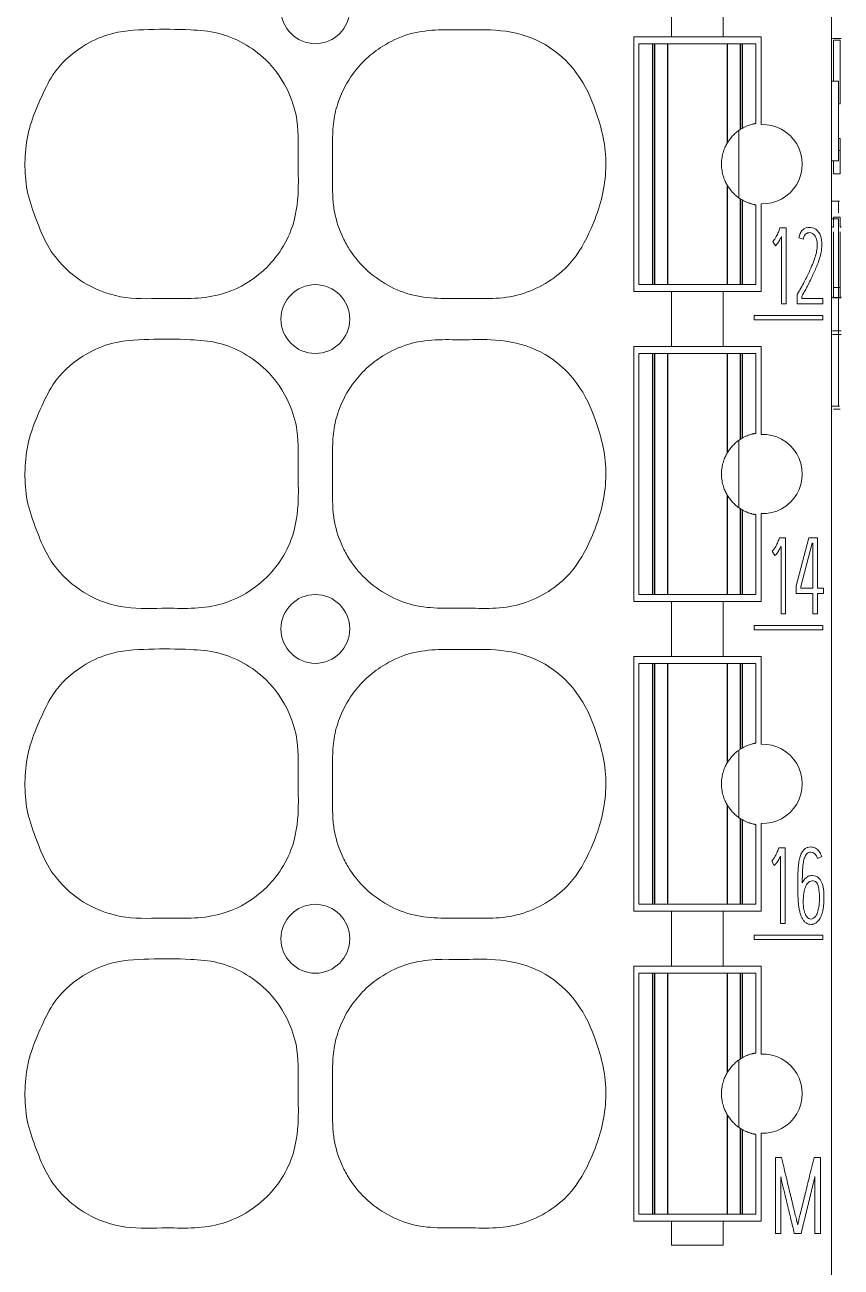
# Model space of a CAD drawing. Header units: millimetres. Extents: x 0 to 420, y 0 to 297.
# Drawn here: x 199.01 to 210.87, y 151.93 to 169.97 of the extents above; entities that cross this region are included whole.
import ezdxf

# ---------------------------------------------------------------- set-up
doc = ezdxf.new("R2010")
doc.units = ezdxf.units.MM
doc.layers.add('1', color=7, linetype='Continuous')

msp = doc.modelspace()

# ---------------------------------------------------------------- linework, layer by layer
at = {"layer": '1', "color": 7, "linetype": 'Continuous', "lineweight": 13}
for p, q in [((210.732, 193.548), (210.732, 151.201)), ((208.407, 169.801), (208.407, 170.601)), ((209.157, 170.601), (209.157, 169.801)), ((207.857, 166.101), (207.857, 169.801)), ((207.857, 169.801), (208.407, 169.801)), ((208.407, 169.801), (209.157, 169.801)), ((209.157, 169.801), (209.707, 169.801)), ((209.707, 169.801), (209.707, 168.525)), ((207.932, 169.701), (207.932, 166.201)), ((207.932, 169.701), (208.132, 169.701)), ((208.132, 169.701), (208.16, 169.701)), ((208.16, 169.701), (208.348, 169.701)), ((209.216, 169.701), (209.404, 169.701)), ((209.404, 169.701), (209.432, 169.701)), ((209.632, 169.701), (209.432, 169.701)), ((209.632, 168.543), (209.632, 169.701)), ((209.632, 169.701), (209.632, 168.543)), ((209.633, 168.544), (209.633, 169.701)), ((210.871, 169.778), (210.746, 169.778)), ((210.759, 169.75), (210.759, 169.157)), ((210.859, 169.75), (210.759, 169.75)), ((210.859, 169.75), (210.859, 168.826)), ((210.832, 169.157), (210.732, 169.157)), ((210.832, 169.157), (210.832, 167.997)), ((210.859, 168.826), (210.832, 168.826)), ((209.633, 168.543), (209.632, 168.542)), ((209.632, 168.543), (209.632, 168.543)), ((209.383, 168.439), (209.383, 167.463)), ((210.859, 168.324), (210.832, 168.324)), ((210.859, 168.324), (210.859, 168.149)), ((210.832, 167.997), (210.732, 167.997)), ((210.859, 168.149), (210.832, 168.149)), ((210.859, 167.813), (210.759, 167.813)), ((209.632, 167.359), (209.632, 167.359)), ((209.632, 166.201), (209.632, 167.359)), ((209.632, 167.359), (209.632, 166.201)), ((209.633, 166.201), (209.633, 167.359)), ((209.707, 167.376), (209.707, 166.101)), ((210.845, 167.416), (210.732, 167.416)), ((210.832, 167.157), (210.732, 167.157)), ((210.759, 167.179), (210.759, 167.037)), ((210.859, 167.179), (210.759, 167.179)), ((210.859, 167.179), (210.859, 167.037)), ((209.982, 167.024), (210.071, 167.024)), ((210.005, 165.921), (210.005, 166.9)), ((210.071, 167.024), (210.071, 165.921)), ((210.759, 167.039), (210.746, 167.039)), ((210.759, 167.037), (210.746, 167.037)), ((210.871, 167.039), (210.859, 167.039)), ((210.871, 167.037), (210.859, 167.037)), ((209.916, 166.766), (209.878, 166.83)), ((210.322, 166.862), (210.258, 166.881)), ((207.932, 166.201), (208.132, 166.201)), ((208.132, 166.201), (208.16, 166.201)), ((208.16, 166.201), (208.348, 166.201)), ((209.216, 166.201), (209.404, 166.201)), ((209.404, 166.201), (209.432, 166.201)), ((209.632, 166.201), (209.432, 166.201)), ((208.407, 166.101), (207.857, 166.101)), ((208.407, 165.301), (208.407, 166.101)), ((209.157, 166.101), (208.407, 166.101)), ((209.707, 166.101), (209.157, 166.101)), ((209.157, 166.101), (209.157, 165.301)), ((210.234, 165.922), (210.234, 166.059)), ((210.3, 166.035), (210.3, 166)), ((210.3, 166), (210.606, 166)), ((210.606, 166), (210.606, 165.922)), ((210.759, 166.018), (210.746, 166.018)), ((210.759, 166.016), (210.746, 166.016)), ((210.746, 166.016), (210.871, 166.016)), ((210.746, 166.01), (210.871, 166.01)), ((210.859, 166.158), (210.759, 166.158)), ((210.759, 166.158), (210.759, 166.016)), ((210.859, 166.016), (210.759, 166.016)), ((210.859, 166.158), (210.859, 166.016)), ((210.871, 166.018), (210.859, 166.018)), ((210.871, 166.016), (210.859, 166.016)), ((210.071, 165.921), (210.005, 165.921)), ((210.606, 165.922), (210.234, 165.922)), ((210.606, 165.752), (209.608, 165.752)), ((209.608, 165.752), (209.608, 165.69)), ((209.608, 165.69), (210.606, 165.69)), ((210.606, 165.69), (210.606, 165.752)), ((210.871, 165.531), (210.746, 165.531)), ((210.871, 165.475), (210.746, 165.475)), ((207.857, 161.601), (207.857, 165.301)), ((207.857, 165.301), (208.407, 165.301)), ((208.407, 165.301), (209.157, 165.301)), ((209.157, 165.301), (209.707, 165.301)), ((209.707, 165.301), (209.707, 164.025)), ((207.932, 165.201), (207.932, 161.701)), ((207.932, 165.201), (208.132, 165.201)), ((208.132, 165.201), (208.16, 165.201)), ((208.16, 165.201), (208.348, 165.201)), ((209.216, 165.201), (209.404, 165.201)), ((209.404, 165.201), (209.432, 165.201)), ((209.632, 165.201), (209.432, 165.201)), ((209.632, 164.043), (209.632, 165.201)), ((209.632, 165.201), (209.632, 164.043)), ((209.633, 164.044), (209.633, 165.201)), ((210.732, 164.437), (210.845, 164.437)), ((210.859, 164.391), (210.759, 164.391)), ((209.633, 164.043), (209.632, 164.042)), ((209.632, 164.043), (209.632, 164.043)), ((209.383, 163.939), (209.383, 162.963)), ((209.632, 161.701), (209.632, 162.859)), ((209.632, 162.859), (209.632, 161.701)), ((209.632, 162.859), (209.632, 162.859)), ((209.633, 161.701), (209.633, 162.859)), ((209.707, 162.876), (209.707, 161.601)), ((209.975, 162.524), (210.064, 162.524)), ((209.998, 161.421), (209.998, 162.4)), ((210.064, 162.524), (210.064, 161.421)), ((210.401, 162.522), (210.218, 161.826)), ((210.284, 161.815), (210.45, 162.445)), ((210.528, 162.522), (210.401, 162.522)), ((210.45, 162.445), (210.462, 162.445)), ((210.462, 162.445), (210.462, 161.793)), ((210.528, 161.793), (210.528, 162.522)), ((209.909, 162.266), (209.871, 162.33)), ((207.932, 161.701), (208.132, 161.701)), ((208.132, 161.701), (208.16, 161.701)), ((208.16, 161.701), (208.348, 161.701)), ((209.216, 161.701), (209.404, 161.701)), ((209.404, 161.701), (209.432, 161.701)), ((209.632, 161.701), (209.432, 161.701)), ((210.218, 161.826), (210.218, 161.715)), ((210.218, 161.715), (210.462, 161.715)), ((210.284, 161.793), (210.284, 161.815)), ((210.462, 161.793), (210.284, 161.793)), ((210.462, 161.715), (210.462, 161.422)), ((210.613, 161.793), (210.528, 161.793)), ((210.528, 161.715), (210.613, 161.715)), ((210.528, 161.422), (210.528, 161.715)), ((210.613, 161.715), (210.613, 161.793)), ((208.407, 161.601), (207.857, 161.601)), ((208.407, 160.801), (208.407, 161.601)), ((209.157, 161.601), (208.407, 161.601)), ((209.707, 161.601), (209.157, 161.601)), ((209.157, 161.601), (209.157, 160.801)), ((210.064, 161.421), (209.998, 161.421)), ((210.462, 161.422), (210.528, 161.422)), ((209.608, 161.251), (209.608, 161.19)), ((210.607, 161.251), (209.608, 161.251)), ((209.608, 161.19), (210.607, 161.19)), ((210.607, 161.19), (210.607, 161.251)), ((207.857, 157.101), (207.857, 160.801)), ((207.857, 160.801), (208.407, 160.801)), ((208.407, 160.801), (209.157, 160.801)), ((209.157, 160.801), (209.707, 160.801)), ((209.707, 160.801), (209.707, 159.525)), ((207.932, 160.701), (208.132, 160.701)), ((207.932, 160.701), (207.932, 157.201)), ((208.132, 160.701), (208.16, 160.701)), ((208.16, 160.701), (208.348, 160.701)), ((209.216, 160.701), (209.404, 160.701)), ((209.404, 160.701), (209.432, 160.701)), ((209.632, 160.701), (209.432, 160.701)), ((209.632, 160.701), (209.632, 159.543)), ((209.632, 159.543), (209.632, 160.701)), ((209.633, 159.544), (209.633, 160.701)), ((209.633, 159.543), (209.632, 159.542)), ((209.632, 159.543), (209.632, 159.543)), ((209.383, 159.439), (209.383, 158.463)), ((209.632, 158.359), (209.632, 158.359)), ((209.632, 158.359), (209.632, 157.201)), ((209.632, 157.201), (209.632, 158.359)), ((209.633, 157.201), (209.633, 158.359)), ((209.707, 158.376), (209.707, 157.101)), ((209.966, 158.024), (210.056, 158.024)), ((209.99, 156.921), (209.99, 157.9)), ((210.056, 158.024), (210.056, 156.921)), ((210.59, 157.896), (210.53, 157.867)), ((209.9, 157.766), (209.863, 157.83)), ((207.932, 157.201), (208.132, 157.201)), ((208.132, 157.201), (208.16, 157.201)), ((208.16, 157.201), (208.348, 157.201)), ((209.216, 157.201), (209.404, 157.201)), ((209.404, 157.201), (209.432, 157.201)), ((209.632, 157.201), (209.432, 157.201)), ((208.407, 157.101), (207.857, 157.101)), ((209.157, 157.101), (208.407, 157.101)), ((208.407, 156.301), (208.407, 157.101)), ((209.707, 157.101), (209.157, 157.101)), ((209.157, 157.101), (209.157, 156.301)), ((210.056, 156.921), (209.99, 156.921)), ((209.609, 156.751), (209.609, 156.69)), ((210.607, 156.751), (209.609, 156.751)), ((209.609, 156.69), (210.607, 156.69)), ((210.607, 156.69), (210.607, 156.751)), ((207.857, 152.601), (207.857, 156.301)), ((207.857, 156.301), (208.407, 156.301)), ((208.407, 156.301), (209.157, 156.301)), ((209.157, 156.301), (209.707, 156.301)), ((209.707, 156.301), (209.707, 155.025)), ((207.932, 156.201), (207.932, 152.701)), ((207.932, 156.201), (208.132, 156.201)), ((208.132, 156.201), (208.16, 156.201)), ((208.16, 156.201), (208.348, 156.201)), ((209.216, 156.201), (209.404, 156.201)), ((209.404, 156.201), (209.432, 156.201)), ((209.632, 156.201), (209.432, 156.201)), ((209.632, 155.043), (209.632, 156.201)), ((209.632, 156.201), (209.632, 155.043)), ((209.633, 155.044), (209.633, 156.201)), ((209.633, 155.043), (209.632, 155.042)), ((209.632, 155.043), (209.632, 155.043)), ((209.383, 154.939), (209.383, 153.963)), ((209.632, 152.701), (209.632, 153.859)), ((209.632, 153.859), (209.632, 152.701)), ((209.632, 153.859), (209.632, 153.859)), ((209.633, 152.701), (209.633, 153.859)), ((209.707, 153.876), (209.707, 152.601)), ((209.915, 153.522), (209.915, 152.421)), ((210.005, 153.522), (209.915, 153.522)), ((210.569, 153.522), (210.477, 153.522)), ((210.569, 152.421), (210.569, 153.522)), ((209.993, 152.421), (209.993, 153.245)), ((210.491, 153.25), (210.491, 152.421)), ((207.932, 152.701), (208.132, 152.701)), ((208.132, 152.701), (208.16, 152.701)), ((208.16, 152.701), (208.348, 152.701)), ((209.216, 152.701), (209.404, 152.701)), ((209.404, 152.701), (209.432, 152.701)), ((209.632, 152.701), (209.432, 152.701)), ((208.407, 152.601), (207.857, 152.601)), ((208.407, 152.251), (208.407, 152.601)), ((209.157, 152.601), (208.407, 152.601)), ((209.707, 152.601), (209.157, 152.601)), ((209.157, 152.601), (209.157, 152.251)), ((209.915, 152.421), (209.993, 152.421)), ((210.191, 152.422), (210.29, 152.422)), ((210.491, 152.421), (210.569, 152.421)), ((209.157, 152.251), (208.407, 152.251))]:
    msp.add_line(p, q, dxfattribs=at)
at = {"layer": '1', "color": 7, "linetype": 'Continuous', "lineweight": 25}
for p, q in [((208.132, 169.701), (208.132, 166.201)), ((208.16, 169.701), (208.16, 166.201)), ((208.348, 169.701), (208.348, 166.201)), ((209.216, 169.701), (209.216, 168.257)), ((209.404, 169.701), (209.404, 168.453)), ((209.432, 169.701), (209.432, 168.471)), ((209.216, 167.645), (209.216, 166.201)), ((209.404, 167.448), (209.404, 166.201)), ((209.432, 167.431), (209.432, 166.201)), ((208.132, 165.201), (208.132, 161.701)), ((208.16, 165.201), (208.16, 161.701)), ((208.348, 165.201), (208.348, 161.701)), ((209.216, 165.201), (209.216, 163.757)), ((209.404, 165.201), (209.404, 163.953)), ((209.432, 165.201), (209.432, 163.971)), ((209.216, 163.145), (209.216, 161.701)), ((209.404, 162.948), (209.404, 161.701)), ((209.432, 162.931), (209.432, 161.701)), ((208.132, 160.701), (208.132, 157.201)), ((208.16, 160.701), (208.16, 157.201)), ((208.348, 160.701), (208.348, 157.201)), ((209.216, 160.701), (209.216, 159.257)), ((209.404, 160.701), (209.404, 159.453)), ((209.432, 160.701), (209.432, 159.471)), ((209.216, 158.645), (209.216, 157.201)), ((209.404, 158.448), (209.404, 157.201)), ((209.432, 158.431), (209.432, 157.201)), ((208.132, 156.201), (208.132, 152.701)), ((208.16, 156.201), (208.16, 152.701)), ((208.348, 156.201), (208.348, 152.701)), ((209.216, 156.201), (209.216, 154.757)), ((209.404, 156.201), (209.404, 154.953)), ((209.432, 156.201), (209.432, 154.971)), ((209.216, 154.145), (209.216, 152.701)), ((209.404, 153.948), (209.404, 152.701)), ((209.432, 153.931), (209.432, 152.701))]:
    msp.add_line(p, q, dxfattribs=at)
at = {"layer": '1', "color": 7, "linetype": 'Continuous', "lineweight": 13}
for centre in [(203.232, 170.201), (203.232, 165.701), (203.232, 161.201), (203.232, 156.701)]:
    msp.add_circle(centre, 0.5, dxfattribs=at)
for centre, radius, start, end in [((209.732, 167.951), 0.575, 267.5081, 92.4919), ((209.732, 167.951), 0.6, 120, 123.1356), ((209.732, 167.951), 0.6, 236.8644, 240), ((209.732, 163.451), 0.575, 267.5081, 92.4919), ((209.732, 163.451), 0.6, 120, 123.1356), ((209.732, 163.451), 0.6, 236.8644, 240), ((209.732, 158.951), 0.575, 267.5081, 92.4919), ((209.732, 158.951), 0.6, 120, 123.1356), ((209.732, 158.951), 0.6, 236.8644, 240), ((209.732, 154.451), 0.575, 267.5081, 92.4919), ((209.732, 154.451), 0.6, 120, 123.1356), ((209.732, 154.451), 0.6, 236.8644, 240)]:
    msp.add_arc(centre, radius, start, end, dxfattribs=at)
for points, knots in [([(199.343, 166.77), (199.409, 166.654), (199.577, 166.441), (199.952, 166.152), (200.473, 165.975), (201.012, 166.009), (201.479, 165.991), (201.95, 166.059), (202.373, 166.284), (202.698, 166.628), (202.93, 167.043), (202.996, 167.516), (202.974, 168.05), (203.002, 168.522), (202.85, 169.043), (202.577, 169.437), (202.197, 169.719), (201.819, 169.874), (201.349, 169.911), (200.817, 169.913), (200.274, 169.88), (199.784, 169.645), (199.428, 169.32), (199.235, 168.888), (199.102, 168.581), (199.027, 168.253), (199.001, 167.919), (199.04, 167.513), (199.18, 167.137), (199.277, 166.886), (199.343, 166.77)], [0, 0, 0, 0, 0.03125, 0.0625, 0.109375, 0.15625, 0.1875, 0.21875, 0.265625, 0.296875, 0.328125, 0.375, 0.40625, 0.453125, 0.484375, 0.53125, 0.5625, 0.59375, 0.625, 0.671875, 0.71875, 0.75, 0.796875, 0.828125, 0.859375, 0.875, 0.90625, 0.9375, 0.96875, 1, 1, 1, 1]), ([(203.708, 166.745), (203.778, 166.631), (203.947, 166.42), (204.275, 166.179), (204.652, 166.027), (205.056, 165.995), (205.457, 166.007), (205.859, 165.988), (206.26, 166.057), (206.626, 166.231), (206.994, 166.533), (207.223, 166.952), (207.386, 167.391), (207.459, 167.789), (207.453, 168.193), (207.34, 168.65), (207.172, 169.091), (206.84, 169.523), (206.382, 169.826), (205.841, 169.915), (205.374, 169.895), (204.972, 169.911), (204.571, 169.852), (204.233, 169.693), (203.965, 169.489), (203.743, 169.236), (203.584, 168.938), (203.493, 168.613), (203.477, 168.277), (203.486, 167.91), (203.476, 167.575), (203.503, 167.24), (203.58, 166.981), (203.673, 166.802), (203.708, 166.745)], [0, 0, 0, 0, 0.03125, 0.0625, 0.09375, 0.125, 0.15625, 0.1875, 0.21875, 0.25, 0.28125, 0.328125, 0.359375, 0.390625, 0.421875, 0.453125, 0.5, 0.53125, 0.578125, 0.625, 0.65625, 0.6875, 0.71875, 0.75, 0.773438, 0.796875, 0.828125, 0.851562, 0.875, 0.90625, 0.9375, 0.953125, 0.984375, 1, 1, 1, 1]), ([(208.348, 169.701), (208.358, 169.701), (208.376, 169.701), (208.404, 169.701), (208.433, 169.701), (208.453, 169.701), (208.49, 169.701), (208.561, 169.701), (208.636, 169.701), (208.729, 169.701), (208.828, 169.701), (208.926, 169.701), (209.006, 169.701), (209.074, 169.701), (209.113, 169.701), (209.132, 169.701), (209.171, 169.701), (209.198, 169.701), (209.216, 169.701)], [0, 0, 0, 0, 0.06207, 0.11975, 0.187035, 0.2395, 0.284229, 0.328958, 0.391725, 0.453791, 0.535986, 0.613149, 0.671042, 0.715771, 0.7605, 0.819646, 0.88025, 1, 1, 1, 1]), ([(209.632, 168.543), (209.632, 168.543), (209.631, 168.542), (209.625, 168.541), (209.621, 168.541), (209.613, 168.539), (209.61, 168.538), (209.603, 168.537), (209.596, 168.535), (209.588, 168.533), (209.579, 168.531), (209.575, 168.53), (209.56, 168.526), (209.55, 168.523), (209.528, 168.515), (209.516, 168.511), (209.492, 168.501), (209.48, 168.496), (209.456, 168.484), (209.444, 168.477), (209.432, 168.471)], [0, 0, 0, 0, 0.125, 0.125, 0.25, 0.25, 0.3125, 0.3125, 0.375, 0.4375, 0.4375, 0.5, 0.5, 0.625, 0.625, 0.75, 0.75, 0.875, 0.875, 1, 1, 1, 1]), ([(209.404, 168.453), (209.393, 168.446), (209.382, 168.439), (209.362, 168.423), (209.352, 168.415), (209.333, 168.399), (209.323, 168.39), (209.306, 168.373), (209.297, 168.364), (209.273, 168.338), (209.259, 168.321), (209.241, 168.295), (209.235, 168.287), (209.227, 168.275), (209.225, 168.271), (209.22, 168.264), (209.218, 168.261), (209.216, 168.257)], [0, 0, 0, 0, 0.125, 0.125, 0.25, 0.25, 0.375, 0.375, 0.5, 0.5, 0.75, 0.75, 0.875, 0.875, 0.9375, 0.9375, 1, 1, 1, 1]), ([(209.216, 168.257), (209.206, 168.24), (209.196, 168.222), (209.183, 168.192), (209.178, 168.181), (209.169, 168.159), (209.165, 168.147), (209.157, 168.121), (209.153, 168.108), (209.148, 168.087), (209.146, 168.08), (209.143, 168.065), (209.142, 168.057), (209.138, 168.034), (209.136, 168.019), (209.134, 167.994), (209.133, 167.985), (209.132, 167.968), (209.132, 167.951), (209.132, 167.934), (209.133, 167.917), (209.134, 167.908), (209.136, 167.884), (209.138, 167.868), (209.142, 167.845), (209.143, 167.837), (209.146, 167.822), (209.148, 167.815), (209.153, 167.794), (209.157, 167.781), (209.165, 167.756), (209.169, 167.744), (209.178, 167.721), (209.182, 167.71), (209.196, 167.68), (209.206, 167.662), (209.216, 167.645)], [0, 0, 0, 0, 0.125, 0.125, 0.1875, 0.1875, 0.25, 0.25, 0.3125, 0.3125, 0.34375, 0.34375, 0.375, 0.375, 0.4375, 0.4375, 0.46875, 0.46875, 0.5, 0.53125, 0.53125, 0.5625, 0.5625, 0.625, 0.625, 0.65625, 0.65625, 0.6875, 0.6875, 0.75, 0.75, 0.8125, 0.8125, 0.875, 0.875, 1, 1, 1, 1]), ([(210.759, 167.997), (210.759, 167.991), (210.759, 167.958), (210.759, 167.899), (210.759, 167.841), (210.759, 167.813)], [0, 0, 0, 0, 0.097893, 0.574754, 1, 1, 1, 1]), ([(210.859, 168.149), (210.859, 168.124), (210.859, 168.068), (210.859, 167.983), (210.859, 167.899), (210.859, 167.841), (210.859, 167.813)], [0, 0, 0, 0, 0.241771, 0.519769, 0.773623, 1, 1, 1, 1]), ([(209.216, 167.645), (209.218, 167.641), (209.22, 167.638), (209.225, 167.63), (209.227, 167.627), (209.235, 167.615), (209.241, 167.607), (209.253, 167.59), (209.26, 167.581), (209.274, 167.564), (209.289, 167.546), (209.306, 167.529), (209.323, 167.512), (209.333, 167.503), (209.352, 167.487), (209.362, 167.479), (209.377, 167.467), (209.383, 167.463), (209.393, 167.456), (209.399, 167.452), (209.404, 167.448)], [0, 0, 0, 0, 0.0625, 0.0625, 0.125, 0.125, 0.25, 0.25, 0.375, 0.375, 0.5, 0.625, 0.625, 0.75, 0.75, 0.875, 0.875, 0.9375, 0.9375, 1, 1, 1, 1]), ([(209.432, 167.431), (209.444, 167.424), (209.456, 167.418), (209.474, 167.409), (209.48, 167.406), (209.492, 167.401), (209.498, 167.398), (209.516, 167.391), (209.527, 167.387), (209.544, 167.381), (209.549, 167.379), (209.56, 167.376), (209.565, 167.375), (209.579, 167.371), (209.588, 167.368), (209.6, 167.366), (209.603, 167.365), (209.61, 167.363), (209.613, 167.363), (209.621, 167.361), (209.625, 167.361), (209.631, 167.36), (209.632, 167.359), (209.632, 167.359)], [0, 0, 0, 0, 0.125087, 0.125087, 0.187631, 0.187631, 0.250174, 0.250174, 0.375262, 0.375262, 0.437805, 0.437805, 0.500349, 0.500349, 0.625436, 0.625436, 0.68798, 0.68798, 0.750523, 0.750523, 0.875611, 0.875611, 1, 1, 1, 1]), ([(210.832, 167.416), (210.832, 167.416), (210.832, 167.415), (210.832, 167.361), (210.832, 167.254), (210.832, 167.246)], [0, 0, 0, 0, 0.019252, 0.928309, 1, 1, 1, 1]), ([(210.832, 167.157), (210.832, 166.875), (210.832, 166.355), (210.832, 165.604), (210.832, 164.983), (210.832, 164.551), (210.832, 164.445), (210.832, 164.437), (210.832, 164.437)], [0, 0, 0, 0, 0.258075, 0.474625, 0.668422, 0.831204, 0.971209, 1, 1, 1, 1]), ([(209.878, 166.83), (209.898, 166.852), (209.929, 166.894), (209.959, 166.962), (209.975, 167.004), (209.982, 167.024)], [0, 0, 0, 0, 0.391503, 0.710241, 1, 1, 1, 1]), ([(210.005, 166.9), (210.001, 166.892), (209.993, 166.876), (209.98, 166.852), (209.965, 166.827), (209.95, 166.803), (209.934, 166.783), (209.922, 166.771), (209.916, 166.766)], [0, 0, 0, 0, 0.164096, 0.336927, 0.518657, 0.695677, 0.855448, 1, 1, 1, 1]), ([(210.234, 166.059), (210.252, 166.089), (210.286, 166.149), (210.333, 166.237), (210.382, 166.334), (210.43, 166.436), (210.473, 166.542), (210.508, 166.638), (210.523, 166.731), (210.524, 166.82), (210.506, 166.902), (210.451, 166.956), (210.383, 166.961), (210.335, 166.918), (210.324, 166.883), (210.322, 166.862)], [0, 0, 0, 0, 0.090549, 0.179208, 0.258724, 0.372825, 0.470228, 0.556884, 0.637924, 0.712953, 0.790363, 0.847029, 0.901257, 0.950813, 1, 1, 1, 1]), ([(210.258, 166.881), (210.261, 166.903), (210.274, 166.944), (210.311, 167.007), (210.388, 167.039), (210.489, 167.029), (210.572, 166.94), (210.593, 166.817), (210.588, 166.677), (210.543, 166.527), (210.482, 166.387), (210.428, 166.27), (210.385, 166.186), (210.344, 166.109), (210.316, 166.062), (210.3, 166.035)], [0, 0, 0, 0, 0.048112, 0.09401, 0.152004, 0.217385, 0.302237, 0.391917, 0.480803, 0.603842, 0.727373, 0.811807, 0.882438, 0.932593, 1, 1, 1, 1]), ([(210.759, 166.966), (210.759, 166.942), (210.759, 166.851), (210.759, 166.641), (210.759, 166.394), (210.759, 166.207), (210.759, 166.17), (210.759, 166.162)], [0, 0, 0, 0, 0.118051, 0.369291, 0.57424, 0.78707, 1, 1, 1, 1]), ([(210.859, 166.966), (210.859, 166.942), (210.859, 166.851), (210.859, 166.641), (210.859, 166.394), (210.859, 166.207), (210.859, 166.17), (210.859, 166.162)], [0, 0, 0, 0, 0.118051, 0.369291, 0.57424, 0.78707, 1, 1, 1, 1]), ([(208.348, 166.201), (208.358, 166.201), (208.376, 166.201), (208.404, 166.201), (208.433, 166.201), (208.453, 166.201), (208.49, 166.201), (208.561, 166.201), (208.636, 166.201), (208.729, 166.201), (208.828, 166.201), (208.926, 166.201), (209.006, 166.201), (209.074, 166.201), (209.113, 166.201), (209.132, 166.201), (209.171, 166.201), (209.198, 166.201), (209.216, 166.201)], [0, 0, 0, 0, 0.06207, 0.11975, 0.187035, 0.2395, 0.284229, 0.328958, 0.391725, 0.453791, 0.535986, 0.613149, 0.671042, 0.715771, 0.7605, 0.819646, 0.88025, 1, 1, 1, 1]), ([(199.343, 162.27), (199.409, 162.154), (199.577, 161.941), (199.952, 161.652), (200.473, 161.475), (201.012, 161.509), (201.479, 161.491), (201.95, 161.559), (202.373, 161.784), (202.698, 162.128), (202.93, 162.543), (202.996, 163.016), (202.974, 163.55), (203.002, 164.022), (202.85, 164.543), (202.577, 164.937), (202.197, 165.219), (201.819, 165.374), (201.349, 165.411), (200.817, 165.413), (200.274, 165.38), (199.784, 165.145), (199.428, 164.82), (199.235, 164.388), (199.102, 164.081), (199.027, 163.753), (199.001, 163.419), (199.04, 163.013), (199.18, 162.637), (199.277, 162.386), (199.343, 162.27)], [0, 0, 0, 0, 0.03125, 0.0625, 0.109375, 0.15625, 0.1875, 0.21875, 0.265625, 0.296875, 0.328125, 0.375, 0.40625, 0.453125, 0.484375, 0.53125, 0.5625, 0.59375, 0.625, 0.671875, 0.71875, 0.75, 0.796875, 0.828125, 0.859375, 0.875, 0.90625, 0.9375, 0.96875, 1, 1, 1, 1]), ([(203.708, 162.245), (203.778, 162.131), (203.947, 161.92), (204.275, 161.679), (204.652, 161.527), (205.056, 161.495), (205.457, 161.507), (205.859, 161.488), (206.26, 161.557), (206.626, 161.731), (206.994, 162.033), (207.223, 162.452), (207.386, 162.891), (207.459, 163.289), (207.453, 163.693), (207.34, 164.15), (207.172, 164.591), (206.84, 165.023), (206.382, 165.326), (205.841, 165.415), (205.374, 165.395), (204.972, 165.411), (204.571, 165.352), (204.233, 165.193), (203.965, 164.989), (203.743, 164.736), (203.584, 164.438), (203.493, 164.113), (203.477, 163.777), (203.486, 163.41), (203.476, 163.075), (203.503, 162.74), (203.58, 162.481), (203.673, 162.302), (203.708, 162.245)], [0, 0, 0, 0, 0.03125, 0.0625, 0.09375, 0.125, 0.15625, 0.1875, 0.21875, 0.25, 0.28125, 0.328125, 0.359375, 0.390625, 0.421875, 0.453125, 0.5, 0.53125, 0.578125, 0.625, 0.65625, 0.6875, 0.71875, 0.75, 0.773438, 0.796875, 0.828125, 0.851562, 0.875, 0.90625, 0.9375, 0.953125, 0.984375, 1, 1, 1, 1]), ([(208.348, 165.201), (208.358, 165.201), (208.376, 165.201), (208.404, 165.201), (208.433, 165.201), (208.453, 165.201), (208.49, 165.201), (208.561, 165.201), (208.636, 165.201), (208.729, 165.201), (208.828, 165.201), (208.926, 165.201), (209.006, 165.201), (209.074, 165.201), (209.113, 165.201), (209.132, 165.201), (209.171, 165.201), (209.198, 165.201), (209.216, 165.201)], [0, 0, 0, 0, 0.06207, 0.11975, 0.187035, 0.2395, 0.284229, 0.328958, 0.391725, 0.453791, 0.535986, 0.613149, 0.671042, 0.715771, 0.7605, 0.819646, 0.88025, 1, 1, 1, 1]), ([(209.632, 164.043), (209.632, 164.043), (209.631, 164.042), (209.625, 164.041), (209.621, 164.041), (209.613, 164.039), (209.61, 164.038), (209.603, 164.037), (209.596, 164.035), (209.588, 164.033), (209.579, 164.031), (209.575, 164.03), (209.56, 164.026), (209.55, 164.023), (209.528, 164.015), (209.516, 164.011), (209.492, 164.001), (209.48, 163.996), (209.456, 163.984), (209.444, 163.977), (209.432, 163.971)], [0, 0, 0, 0, 0.125, 0.125, 0.25, 0.25, 0.3125, 0.3125, 0.375, 0.4375, 0.4375, 0.5, 0.5, 0.625, 0.625, 0.75, 0.75, 0.875, 0.875, 1, 1, 1, 1]), ([(209.404, 163.953), (209.393, 163.946), (209.382, 163.939), (209.362, 163.923), (209.352, 163.915), (209.333, 163.899), (209.323, 163.89), (209.306, 163.873), (209.297, 163.864), (209.273, 163.838), (209.259, 163.821), (209.241, 163.795), (209.235, 163.787), (209.227, 163.775), (209.225, 163.771), (209.22, 163.764), (209.218, 163.761), (209.216, 163.757)], [0, 0, 0, 0, 0.125, 0.125, 0.25, 0.25, 0.375, 0.375, 0.5, 0.5, 0.75, 0.75, 0.875, 0.875, 0.9375, 0.9375, 1, 1, 1, 1]), ([(209.216, 163.757), (209.206, 163.74), (209.196, 163.722), (209.183, 163.692), (209.178, 163.681), (209.169, 163.659), (209.165, 163.647), (209.157, 163.621), (209.153, 163.608), (209.148, 163.587), (209.146, 163.58), (209.143, 163.565), (209.142, 163.557), (209.138, 163.534), (209.136, 163.519), (209.134, 163.494), (209.133, 163.485), (209.132, 163.468), (209.132, 163.451), (209.132, 163.434), (209.133, 163.417), (209.134, 163.408), (209.136, 163.384), (209.138, 163.368), (209.142, 163.345), (209.143, 163.337), (209.146, 163.322), (209.148, 163.315), (209.153, 163.294), (209.157, 163.281), (209.165, 163.256), (209.169, 163.244), (209.178, 163.221), (209.182, 163.21), (209.196, 163.18), (209.206, 163.162), (209.216, 163.145)], [0, 0, 0, 0, 0.125, 0.125, 0.1875, 0.1875, 0.25, 0.25, 0.3125, 0.3125, 0.34375, 0.34375, 0.375, 0.375, 0.4375, 0.4375, 0.46875, 0.46875, 0.5, 0.53125, 0.53125, 0.5625, 0.5625, 0.625, 0.625, 0.65625, 0.65625, 0.6875, 0.6875, 0.75, 0.75, 0.8125, 0.8125, 0.875, 0.875, 1, 1, 1, 1]), ([(209.216, 163.145), (209.218, 163.141), (209.22, 163.138), (209.225, 163.13), (209.227, 163.127), (209.235, 163.115), (209.241, 163.107), (209.253, 163.09), (209.26, 163.081), (209.274, 163.064), (209.289, 163.046), (209.306, 163.029), (209.323, 163.012), (209.333, 163.003), (209.352, 162.987), (209.362, 162.979), (209.377, 162.967), (209.383, 162.963), (209.393, 162.956), (209.399, 162.952), (209.404, 162.948)], [0, 0, 0, 0, 0.0625, 0.0625, 0.125, 0.125, 0.25, 0.25, 0.375, 0.375, 0.5, 0.625, 0.625, 0.75, 0.75, 0.875, 0.875, 0.9375, 0.9375, 1, 1, 1, 1]), ([(209.432, 162.931), (209.444, 162.924), (209.456, 162.918), (209.474, 162.909), (209.48, 162.906), (209.492, 162.901), (209.498, 162.898), (209.516, 162.891), (209.527, 162.887), (209.544, 162.881), (209.549, 162.879), (209.56, 162.876), (209.565, 162.875), (209.579, 162.871), (209.588, 162.868), (209.6, 162.866), (209.603, 162.865), (209.61, 162.863), (209.613, 162.863), (209.621, 162.861), (209.625, 162.861), (209.631, 162.86), (209.632, 162.859), (209.632, 162.859)], [0, 0, 0, 0, 0.125087, 0.125087, 0.187631, 0.187631, 0.250174, 0.250174, 0.375262, 0.375262, 0.437805, 0.437805, 0.500349, 0.500349, 0.625436, 0.625436, 0.68798, 0.68798, 0.750523, 0.750523, 0.875611, 0.875611, 1, 1, 1, 1]), ([(209.871, 162.33), (209.891, 162.352), (209.922, 162.394), (209.952, 162.462), (209.968, 162.504), (209.975, 162.524)], [0, 0, 0, 0, 0.391503, 0.710241, 1, 1, 1, 1]), ([(209.998, 162.4), (209.994, 162.392), (209.986, 162.376), (209.972, 162.352), (209.958, 162.327), (209.943, 162.303), (209.926, 162.283), (209.915, 162.271), (209.909, 162.266)], [0, 0, 0, 0, 0.164096, 0.336927, 0.518657, 0.695677, 0.855448, 1, 1, 1, 1]), ([(208.348, 161.701), (208.358, 161.701), (208.376, 161.701), (208.404, 161.701), (208.433, 161.701), (208.453, 161.701), (208.49, 161.701), (208.561, 161.701), (208.636, 161.701), (208.729, 161.701), (208.828, 161.701), (208.926, 161.701), (209.006, 161.701), (209.074, 161.701), (209.113, 161.701), (209.132, 161.701), (209.171, 161.701), (209.198, 161.701), (209.216, 161.701)], [0, 0, 0, 0, 0.06207, 0.11975, 0.187035, 0.2395, 0.284229, 0.328958, 0.391725, 0.453791, 0.535986, 0.613149, 0.671042, 0.715771, 0.7605, 0.819646, 0.88025, 1, 1, 1, 1]), ([(199.343, 157.77), (199.409, 157.654), (199.577, 157.441), (199.952, 157.152), (200.473, 156.975), (201.012, 157.009), (201.479, 156.991), (201.95, 157.059), (202.373, 157.284), (202.698, 157.628), (202.93, 158.043), (202.996, 158.516), (202.974, 159.05), (203.002, 159.522), (202.85, 160.043), (202.577, 160.437), (202.197, 160.719), (201.819, 160.874), (201.349, 160.911), (200.817, 160.913), (200.274, 160.88), (199.784, 160.645), (199.428, 160.32), (199.235, 159.888), (199.102, 159.581), (199.027, 159.253), (199.001, 158.919), (199.04, 158.513), (199.18, 158.137), (199.277, 157.886), (199.343, 157.77)], [0, 0, 0, 0, 0.03125, 0.0625, 0.109375, 0.15625, 0.1875, 0.21875, 0.265625, 0.296875, 0.328125, 0.375, 0.40625, 0.453125, 0.484375, 0.53125, 0.5625, 0.59375, 0.625, 0.671875, 0.71875, 0.75, 0.796875, 0.828125, 0.859375, 0.875, 0.90625, 0.9375, 0.96875, 1, 1, 1, 1]), ([(203.708, 157.745), (203.778, 157.631), (203.947, 157.42), (204.275, 157.179), (204.652, 157.027), (205.056, 156.995), (205.457, 157.007), (205.859, 156.988), (206.26, 157.057), (206.626, 157.231), (206.994, 157.533), (207.223, 157.952), (207.386, 158.391), (207.459, 158.789), (207.453, 159.193), (207.34, 159.65), (207.172, 160.091), (206.84, 160.523), (206.382, 160.826), (205.841, 160.915), (205.374, 160.895), (204.972, 160.911), (204.571, 160.852), (204.233, 160.693), (203.965, 160.489), (203.743, 160.236), (203.584, 159.938), (203.493, 159.613), (203.477, 159.277), (203.486, 158.91), (203.476, 158.575), (203.503, 158.24), (203.58, 157.981), (203.673, 157.802), (203.708, 157.745)], [0, 0, 0, 0, 0.03125, 0.0625, 0.09375, 0.125, 0.15625, 0.1875, 0.21875, 0.25, 0.28125, 0.328125, 0.359375, 0.390625, 0.421875, 0.453125, 0.5, 0.53125, 0.578125, 0.625, 0.65625, 0.6875, 0.71875, 0.75, 0.773438, 0.796875, 0.828125, 0.851562, 0.875, 0.90625, 0.9375, 0.953125, 0.984375, 1, 1, 1, 1]), ([(208.348, 160.701), (208.358, 160.701), (208.376, 160.701), (208.404, 160.701), (208.433, 160.701), (208.453, 160.701), (208.49, 160.701), (208.561, 160.701), (208.636, 160.701), (208.729, 160.701), (208.828, 160.701), (208.926, 160.701), (209.006, 160.701), (209.074, 160.701), (209.113, 160.701), (209.132, 160.701), (209.171, 160.701), (209.198, 160.701), (209.216, 160.701)], [0, 0, 0, 0, 0.06207, 0.11975, 0.187035, 0.2395, 0.284229, 0.328958, 0.391725, 0.453791, 0.535986, 0.613149, 0.671042, 0.715771, 0.7605, 0.819646, 0.88025, 1, 1, 1, 1]), ([(209.632, 159.543), (209.632, 159.543), (209.631, 159.542), (209.625, 159.541), (209.621, 159.541), (209.613, 159.539), (209.61, 159.538), (209.603, 159.537), (209.596, 159.535), (209.588, 159.533), (209.579, 159.531), (209.575, 159.53), (209.56, 159.526), (209.55, 159.523), (209.528, 159.515), (209.516, 159.511), (209.492, 159.501), (209.48, 159.496), (209.456, 159.484), (209.444, 159.477), (209.432, 159.471)], [0, 0, 0, 0, 0.125, 0.125, 0.25, 0.25, 0.3125, 0.3125, 0.375, 0.4375, 0.4375, 0.5, 0.5, 0.625, 0.625, 0.75, 0.75, 0.875, 0.875, 1, 1, 1, 1]), ([(209.404, 159.453), (209.393, 159.446), (209.382, 159.439), (209.362, 159.423), (209.352, 159.415), (209.333, 159.399), (209.323, 159.39), (209.306, 159.373), (209.297, 159.364), (209.273, 159.338), (209.259, 159.321), (209.241, 159.295), (209.235, 159.287), (209.227, 159.275), (209.225, 159.271), (209.22, 159.264), (209.218, 159.261), (209.216, 159.257)], [0, 0, 0, 0, 0.125, 0.125, 0.25, 0.25, 0.375, 0.375, 0.5, 0.5, 0.75, 0.75, 0.875, 0.875, 0.9375, 0.9375, 1, 1, 1, 1]), ([(209.216, 159.257), (209.206, 159.24), (209.196, 159.222), (209.183, 159.192), (209.178, 159.181), (209.169, 159.159), (209.165, 159.147), (209.157, 159.121), (209.153, 159.108), (209.148, 159.087), (209.146, 159.08), (209.143, 159.065), (209.142, 159.057), (209.138, 159.034), (209.136, 159.019), (209.134, 158.994), (209.133, 158.985), (209.132, 158.968), (209.132, 158.951), (209.132, 158.934), (209.133, 158.917), (209.134, 158.908), (209.136, 158.884), (209.138, 158.868), (209.142, 158.845), (209.143, 158.837), (209.146, 158.822), (209.148, 158.815), (209.153, 158.794), (209.157, 158.781), (209.165, 158.756), (209.169, 158.744), (209.178, 158.721), (209.182, 158.71), (209.196, 158.68), (209.206, 158.662), (209.216, 158.645)], [0, 0, 0, 0, 0.125, 0.125, 0.1875, 0.1875, 0.25, 0.25, 0.3125, 0.3125, 0.34375, 0.34375, 0.375, 0.375, 0.4375, 0.4375, 0.46875, 0.46875, 0.5, 0.53125, 0.53125, 0.5625, 0.5625, 0.625, 0.625, 0.65625, 0.65625, 0.6875, 0.6875, 0.75, 0.75, 0.8125, 0.8125, 0.875, 0.875, 1, 1, 1, 1]), ([(209.216, 158.645), (209.218, 158.641), (209.22, 158.638), (209.225, 158.63), (209.227, 158.627), (209.235, 158.615), (209.241, 158.607), (209.253, 158.59), (209.26, 158.581), (209.274, 158.564), (209.289, 158.546), (209.306, 158.529), (209.323, 158.512), (209.333, 158.503), (209.352, 158.487), (209.362, 158.479), (209.377, 158.467), (209.383, 158.463), (209.393, 158.456), (209.399, 158.452), (209.404, 158.448)], [0, 0, 0, 0, 0.0625, 0.0625, 0.125, 0.125, 0.25, 0.25, 0.375, 0.375, 0.5, 0.625, 0.625, 0.75, 0.75, 0.875, 0.875, 0.9375, 0.9375, 1, 1, 1, 1]), ([(209.432, 158.431), (209.444, 158.424), (209.456, 158.418), (209.474, 158.409), (209.48, 158.406), (209.492, 158.401), (209.498, 158.398), (209.516, 158.391), (209.527, 158.387), (209.544, 158.381), (209.549, 158.379), (209.56, 158.376), (209.565, 158.375), (209.579, 158.371), (209.588, 158.368), (209.6, 158.366), (209.603, 158.365), (209.61, 158.363), (209.613, 158.363), (209.621, 158.361), (209.625, 158.361), (209.631, 158.36), (209.632, 158.359), (209.632, 158.359)], [0, 0, 0, 0, 0.125087, 0.125087, 0.187631, 0.187631, 0.250174, 0.250174, 0.375262, 0.375262, 0.437805, 0.437805, 0.500349, 0.500349, 0.625436, 0.625436, 0.68798, 0.68798, 0.750523, 0.750523, 0.875611, 0.875611, 1, 1, 1, 1]), ([(209.863, 157.83), (209.882, 157.852), (209.913, 157.894), (209.943, 157.962), (209.959, 158.004), (209.966, 158.024)], [0, 0, 0, 0, 0.391503, 0.710241, 1, 1, 1, 1]), ([(209.99, 157.9), (209.986, 157.892), (209.977, 157.876), (209.964, 157.852), (209.95, 157.827), (209.934, 157.803), (209.918, 157.783), (209.906, 157.771), (209.9, 157.766)], [0, 0, 0, 0, 0.164096, 0.336927, 0.518657, 0.695677, 0.855448, 1, 1, 1, 1]), ([(210.307, 157.513), (210.316, 157.535), (210.34, 157.573), (210.392, 157.612), (210.467, 157.627), (210.565, 157.589), (210.616, 157.453), (210.623, 157.327), (210.62, 157.221), (210.615, 157.158), (210.605, 157.104), (210.591, 157.058), (210.576, 157.019), (210.559, 156.987), (210.54, 156.961), (210.52, 156.941), (210.499, 156.927), (210.478, 156.917), (210.458, 156.911), (210.431, 156.909), (210.398, 156.913), (210.36, 156.93), (210.33, 156.958), (210.306, 156.994), (210.286, 157.037), (210.271, 157.086), (210.26, 157.141), (210.251, 157.201), (210.246, 157.265), (210.243, 157.333), (210.241, 157.402), (210.241, 157.468), (210.241, 157.529), (210.242, 157.585), (210.243, 157.638), (210.244, 157.689), (210.248, 157.736), (210.252, 157.781), (210.258, 157.822), (210.266, 157.86), (210.275, 157.895), (210.286, 157.927), (210.3, 157.955), (210.32, 157.983), (210.346, 158.011), (210.386, 158.031), (210.427, 158.036), (210.465, 158.032), (210.498, 158.019), (210.528, 157.998), (210.554, 157.97), (210.575, 157.936), (210.586, 157.91), (210.59, 157.896)], [0, 0, 0, 0, 0.02734, 0.050656, 0.073847, 0.112665, 0.160439, 0.231759, 0.259432, 0.283675, 0.304639, 0.322888, 0.33893, 0.352957, 0.36526, 0.376094, 0.385765, 0.394515, 0.402403, 0.409638, 0.425916, 0.440998, 0.456337, 0.47289, 0.49089, 0.51072, 0.532393, 0.555781, 0.580982, 0.607333, 0.634123, 0.661361, 0.683693, 0.705177, 0.725813, 0.745413, 0.763799, 0.780989, 0.797051, 0.812068, 0.826093, 0.839044, 0.850906, 0.861869, 0.879032, 0.895254, 0.91227, 0.92584, 0.939126, 0.952939, 0.96754, 0.983061, 1, 1, 1, 1]), ([(210.53, 157.867), (210.524, 157.884), (210.51, 157.916), (210.474, 157.95), (210.436, 157.959), (210.404, 157.955), (210.381, 157.943), (210.362, 157.923), (210.347, 157.897), (210.335, 157.866), (210.325, 157.83), (210.318, 157.788), (210.313, 157.741), (210.31, 157.69), (210.308, 157.634), (210.307, 157.575), (210.307, 157.534), (210.307, 157.513)], [0, 0, 0, 0, 0.086874, 0.156866, 0.224632, 0.265335, 0.303948, 0.344754, 0.390627, 0.442518, 0.501395, 0.567591, 0.641152, 0.722329, 0.80988, 0.902432, 1, 1, 1, 1]), ([(210.411, 157.532), (210.388, 157.519), (210.355, 157.469), (210.329, 157.378), (210.32, 157.269), (210.319, 157.16), (210.342, 157.074), (210.372, 157.011), (210.438, 156.973), (210.513, 157.025), (210.532, 157.104), (210.556, 157.196), (210.556, 157.292), (210.554, 157.388), (210.539, 157.46), (210.516, 157.53), (210.457, 157.547), (210.423, 157.538), (210.411, 157.532)], [0, 0, 0, 0, 0.0625, 0.125, 0.21875, 0.3125, 0.375, 0.421875, 0.46875, 0.53125, 0.59375, 0.65625, 0.75, 0.8125, 0.875, 0.921875, 0.96875, 1, 1, 1, 1]), ([(208.348, 157.201), (208.358, 157.201), (208.376, 157.201), (208.404, 157.201), (208.433, 157.201), (208.453, 157.201), (208.49, 157.201), (208.561, 157.201), (208.636, 157.201), (208.729, 157.201), (208.828, 157.201), (208.926, 157.201), (209.006, 157.201), (209.074, 157.201), (209.113, 157.201), (209.132, 157.201), (209.171, 157.201), (209.198, 157.201), (209.216, 157.201)], [0, 0, 0, 0, 0.06207, 0.11975, 0.187035, 0.2395, 0.284229, 0.328958, 0.391725, 0.453791, 0.535986, 0.613149, 0.671042, 0.715771, 0.7605, 0.819646, 0.88025, 1, 1, 1, 1]), ([(199.343, 153.27), (199.409, 153.154), (199.577, 152.941), (199.952, 152.652), (200.473, 152.475), (201.012, 152.509), (201.479, 152.491), (201.95, 152.559), (202.373, 152.784), (202.698, 153.128), (202.93, 153.543), (202.996, 154.016), (202.974, 154.55), (203.002, 155.022), (202.85, 155.543), (202.577, 155.937), (202.197, 156.219), (201.819, 156.374), (201.349, 156.411), (200.817, 156.413), (200.274, 156.38), (199.784, 156.145), (199.428, 155.82), (199.235, 155.388), (199.102, 155.081), (199.027, 154.753), (199.001, 154.419), (199.04, 154.013), (199.18, 153.637), (199.277, 153.386), (199.343, 153.27)], [0, 0, 0, 0, 0.03125, 0.0625, 0.109375, 0.15625, 0.1875, 0.21875, 0.265625, 0.296875, 0.328125, 0.375, 0.40625, 0.453125, 0.484375, 0.53125, 0.5625, 0.59375, 0.625, 0.671875, 0.71875, 0.75, 0.796875, 0.828125, 0.859375, 0.875, 0.90625, 0.9375, 0.96875, 1, 1, 1, 1]), ([(203.708, 153.245), (203.778, 153.131), (203.947, 152.92), (204.275, 152.679), (204.652, 152.527), (205.056, 152.495), (205.457, 152.507), (205.859, 152.488), (206.26, 152.557), (206.626, 152.731), (206.994, 153.033), (207.223, 153.452), (207.386, 153.891), (207.459, 154.289), (207.453, 154.693), (207.34, 155.15), (207.172, 155.591), (206.84, 156.023), (206.382, 156.326), (205.841, 156.415), (205.374, 156.395), (204.972, 156.411), (204.571, 156.352), (204.233, 156.193), (203.965, 155.989), (203.743, 155.736), (203.584, 155.438), (203.493, 155.113), (203.477, 154.777), (203.486, 154.41), (203.476, 154.075), (203.503, 153.74), (203.58, 153.481), (203.673, 153.302), (203.708, 153.245)], [0, 0, 0, 0, 0.03125, 0.0625, 0.09375, 0.125, 0.15625, 0.1875, 0.21875, 0.25, 0.28125, 0.328125, 0.359375, 0.390625, 0.421875, 0.453125, 0.5, 0.53125, 0.578125, 0.625, 0.65625, 0.6875, 0.71875, 0.75, 0.773438, 0.796875, 0.828125, 0.851562, 0.875, 0.90625, 0.9375, 0.953125, 0.984375, 1, 1, 1, 1]), ([(208.348, 156.201), (208.358, 156.201), (208.376, 156.201), (208.404, 156.201), (208.433, 156.201), (208.453, 156.201), (208.49, 156.201), (208.561, 156.201), (208.636, 156.201), (208.729, 156.201), (208.828, 156.201), (208.926, 156.201), (209.006, 156.201), (209.074, 156.201), (209.113, 156.201), (209.132, 156.201), (209.171, 156.201), (209.198, 156.201), (209.216, 156.201)], [0, 0, 0, 0, 0.06207, 0.11975, 0.187035, 0.2395, 0.284229, 0.328958, 0.391725, 0.453791, 0.535986, 0.613149, 0.671042, 0.715771, 0.7605, 0.819646, 0.88025, 1, 1, 1, 1]), ([(209.632, 155.043), (209.632, 155.043), (209.631, 155.042), (209.625, 155.041), (209.621, 155.041), (209.613, 155.039), (209.61, 155.038), (209.603, 155.037), (209.596, 155.035), (209.588, 155.033), (209.579, 155.031), (209.575, 155.03), (209.56, 155.026), (209.55, 155.023), (209.528, 155.015), (209.516, 155.011), (209.492, 155.001), (209.48, 154.996), (209.456, 154.984), (209.444, 154.977), (209.432, 154.971)], [0, 0, 0, 0, 0.125, 0.125, 0.25, 0.25, 0.3125, 0.3125, 0.375, 0.4375, 0.4375, 0.5, 0.5, 0.625, 0.625, 0.75, 0.75, 0.875, 0.875, 1, 1, 1, 1]), ([(209.404, 154.953), (209.393, 154.946), (209.382, 154.939), (209.362, 154.923), (209.352, 154.915), (209.333, 154.899), (209.323, 154.89), (209.306, 154.873), (209.297, 154.864), (209.273, 154.838), (209.259, 154.821), (209.241, 154.795), (209.235, 154.787), (209.227, 154.775), (209.225, 154.771), (209.22, 154.764), (209.218, 154.761), (209.216, 154.757)], [0, 0, 0, 0, 0.125, 0.125, 0.25, 0.25, 0.375, 0.375, 0.5, 0.5, 0.75, 0.75, 0.875, 0.875, 0.9375, 0.9375, 1, 1, 1, 1]), ([(209.216, 154.757), (209.206, 154.74), (209.196, 154.722), (209.183, 154.692), (209.178, 154.681), (209.169, 154.659), (209.165, 154.647), (209.157, 154.621), (209.153, 154.608), (209.148, 154.587), (209.146, 154.58), (209.143, 154.565), (209.142, 154.557), (209.138, 154.534), (209.136, 154.519), (209.134, 154.494), (209.133, 154.485), (209.132, 154.468), (209.132, 154.451), (209.132, 154.434), (209.133, 154.417), (209.134, 154.408), (209.136, 154.384), (209.138, 154.368), (209.142, 154.345), (209.143, 154.337), (209.146, 154.322), (209.148, 154.315), (209.153, 154.294), (209.157, 154.281), (209.165, 154.256), (209.169, 154.244), (209.178, 154.221), (209.182, 154.21), (209.196, 154.18), (209.206, 154.162), (209.216, 154.145)], [0, 0, 0, 0, 0.125, 0.125, 0.1875, 0.1875, 0.25, 0.25, 0.3125, 0.3125, 0.34375, 0.34375, 0.375, 0.375, 0.4375, 0.4375, 0.46875, 0.46875, 0.5, 0.53125, 0.53125, 0.5625, 0.5625, 0.625, 0.625, 0.65625, 0.65625, 0.6875, 0.6875, 0.75, 0.75, 0.8125, 0.8125, 0.875, 0.875, 1, 1, 1, 1]), ([(209.216, 154.145), (209.218, 154.141), (209.22, 154.138), (209.225, 154.13), (209.227, 154.127), (209.235, 154.115), (209.241, 154.107), (209.253, 154.09), (209.26, 154.081), (209.274, 154.064), (209.289, 154.046), (209.306, 154.029), (209.323, 154.012), (209.333, 154.003), (209.352, 153.987), (209.362, 153.979), (209.377, 153.967), (209.383, 153.963), (209.393, 153.956), (209.399, 153.952), (209.404, 153.948)], [0, 0, 0, 0, 0.0625, 0.0625, 0.125, 0.125, 0.25, 0.25, 0.375, 0.375, 0.5, 0.625, 0.625, 0.75, 0.75, 0.875, 0.875, 0.9375, 0.9375, 1, 1, 1, 1]), ([(209.432, 153.931), (209.444, 153.924), (209.456, 153.918), (209.474, 153.909), (209.48, 153.906), (209.492, 153.901), (209.498, 153.898), (209.516, 153.891), (209.527, 153.887), (209.544, 153.881), (209.549, 153.879), (209.56, 153.876), (209.565, 153.875), (209.579, 153.871), (209.588, 153.868), (209.6, 153.866), (209.603, 153.865), (209.61, 153.863), (209.613, 153.863), (209.621, 153.861), (209.625, 153.861), (209.631, 153.86), (209.632, 153.859), (209.632, 153.859)], [0, 0, 0, 0, 0.125087, 0.125087, 0.187631, 0.187631, 0.250174, 0.250174, 0.375262, 0.375262, 0.437805, 0.437805, 0.500349, 0.500349, 0.625436, 0.625436, 0.68798, 0.68798, 0.750523, 0.750523, 0.875611, 0.875611, 1, 1, 1, 1]), ([(210.24, 152.547), (210.238, 152.554), (210.234, 152.569), (210.228, 152.596), (210.22, 152.629), (210.21, 152.668), (210.2, 152.71), (210.188, 152.757), (210.176, 152.807), (210.164, 152.86), (210.151, 152.915), (210.137, 152.971), (210.123, 153.028), (210.104, 153.112), (210.076, 153.225), (210.041, 153.371), (210.017, 153.471), (210.005, 153.522)], [0, 0, 0, 0, 0.020264, 0.047652, 0.082163, 0.122222, 0.166252, 0.214254, 0.265633, 0.319797, 0.376744, 0.435063, 0.493343, 0.551585, 0.692456, 0.841928, 1, 1, 1, 1]), ([(210.477, 153.522), (210.465, 153.471), (210.441, 153.371), (210.405, 153.225), (210.378, 153.112), (210.357, 153.028), (210.343, 152.971), (210.329, 152.915), (210.316, 152.86), (210.303, 152.807), (210.29, 152.757), (210.279, 152.711), (210.268, 152.668), (210.259, 152.629), (210.251, 152.596), (210.245, 152.569), (210.241, 152.554), (210.24, 152.547)], [0, 0, 0, 0, 0.158157, 0.307641, 0.448451, 0.506849, 0.565206, 0.623523, 0.680449, 0.734634, 0.786077, 0.834125, 0.878123, 0.918074, 0.952462, 0.97977, 1, 1, 1, 1]), ([(209.993, 153.245), (209.996, 153.233), (210.002, 153.208), (210.011, 153.17), (210.021, 153.129), (210.031, 153.087), (210.041, 153.044), (210.052, 153), (210.062, 152.955), (210.073, 152.909), (210.084, 152.864), (210.095, 152.818), (210.106, 152.774), (210.121, 152.711), (210.141, 152.628), (210.166, 152.526), (210.183, 152.457), (210.191, 152.422)], [0, 0, 0, 0, 0.043476, 0.090056, 0.139741, 0.191488, 0.244254, 0.298039, 0.352649, 0.40789, 0.46376, 0.519218, 0.573222, 0.62577, 0.748864, 0.873607, 1, 1, 1, 1]), ([(210.29, 152.422), (210.294, 152.44), (210.303, 152.476), (210.315, 152.527), (210.327, 152.576), (210.339, 152.625), (210.352, 152.678), (210.366, 152.734), (210.38, 152.793), (210.395, 152.853), (210.41, 152.913), (210.424, 152.973), (210.439, 153.033), (210.453, 153.092), (210.466, 153.148), (210.479, 153.2), (210.487, 153.234), (210.491, 153.25)], [0, 0, 0, 0, 0.065493, 0.127127, 0.184902, 0.243326, 0.30691, 0.375653, 0.447363, 0.519844, 0.593098, 0.666328, 0.738739, 0.81033, 0.878859, 0.942082, 1, 1, 1, 1]), ([(208.348, 152.701), (208.358, 152.701), (208.376, 152.701), (208.404, 152.701), (208.433, 152.701), (208.453, 152.701), (208.49, 152.701), (208.561, 152.701), (208.636, 152.701), (208.729, 152.701), (208.828, 152.701), (208.926, 152.701), (209.006, 152.701), (209.074, 152.701), (209.113, 152.701), (209.132, 152.701), (209.171, 152.701), (209.198, 152.701), (209.216, 152.701)], [0, 0, 0, 0, 0.06207, 0.11975, 0.187035, 0.2395, 0.284229, 0.328958, 0.391725, 0.453791, 0.535986, 0.613149, 0.671042, 0.715771, 0.7605, 0.819646, 0.88025, 1, 1, 1, 1])]:
    msp.add_open_spline(points, degree=3, knots=knots, dxfattribs=at)

doc.saveas('drawing.dxf')
